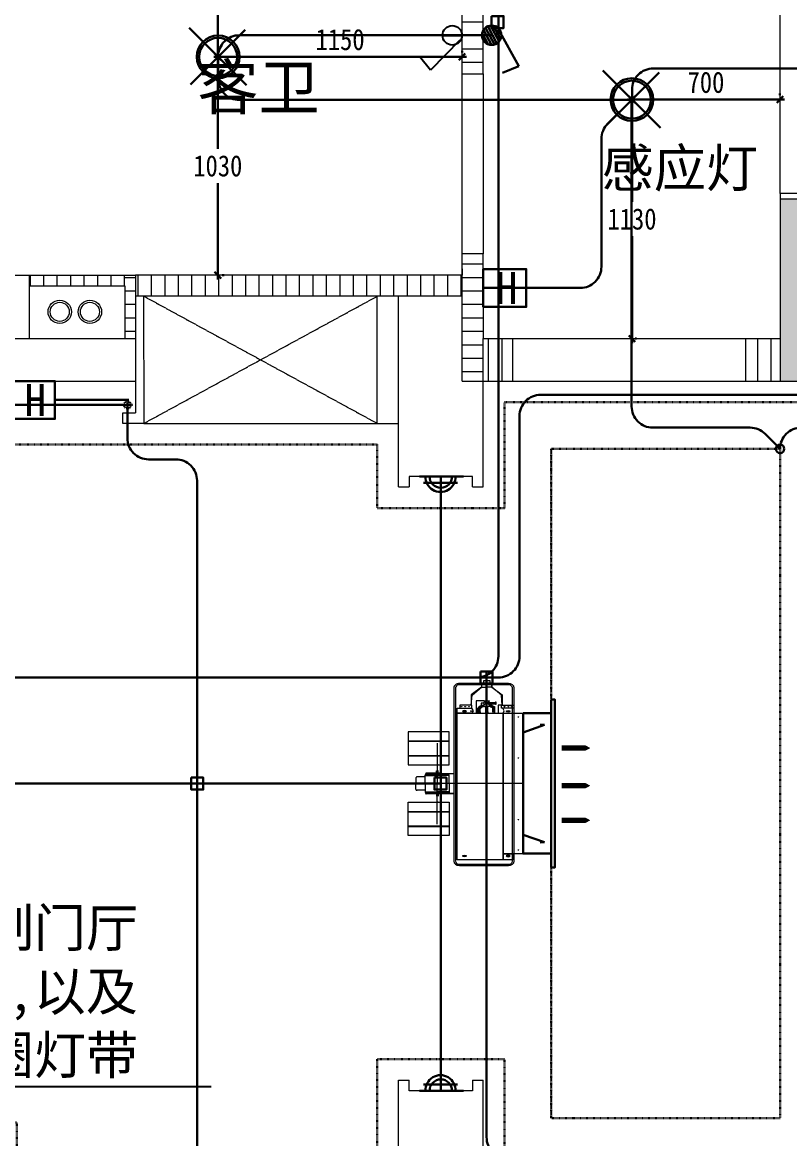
# Model space of a CAD drawing. Header units: millimetres. Extents: x -41640 to 3079702, y -5257903 to 68462.
# Drawn here: x 16109 to 19728, y 39794 to 45063 of the extents above; entities that cross this region are included whole.
import ezdxf

# ---------------------------------------------------------------- set-up
doc = ezdxf.new("R2010")
doc.units = ezdxf.units.MM
doc.header["$LTSCALE"] = 10
for name, pattern in [('ACAD_ISO03W100', [30, 12, -18]), ('ACAD_ISO04W100', [30.5, 24, -3, 0.5, -3]), ('CONTINOUS', [0]), ('DASH', [0.35, 0.25, -0.1])]:
    doc.linetypes.add(name, pattern=pattern)
doc.layers.get('0').update_dxf_attribs({"color": 255})
doc.layers.get('Defpoints').update_dxf_attribs({"color": 255})
for name, color, linetype, lineweight in [('1灯位开关布线图', 1, 'Continuous', 30), ('1灯位开关布置图', 5, 'Continuous', 30), ('1灯具', 2, 'Continuous', 30), ('1空调', 3, 'Continuous', 30), ('浅线', 251, 'CONTINOUS', 0), ('空调主机', 7, 'Continuous', 13)]:
    doc.layers.add(name, color=color, linetype=linetype, lineweight=lineweight)
for name, color, linetype in [('2323', 4, 'Continuous'), ('A轴线', 82, 'ACAD_ISO04W100'), ('辅助线', 8, 'Continuous')]:
    doc.layers.add(name, color=color, linetype=linetype)
doc.styles.add('(图框)宋体', font='', dxfattribs={"width": 0.8})
doc.styles.get("Standard").update_dxf_attribs({"font": ''})
doc.styles.add('夏建东', font='', dxfattribs={"width": 0.85})
doc.styles.add('宋体', font='', dxfattribs={"height": 2.5})
doc.styles.add('标注', font='', dxfattribs={"height": 60})
doc.styles.add('邓林', font='simhei.ttf')
doc.styles.get('(图框)宋体').set_extended_font_data('SimSun')
doc.styles.get('Standard').set_extended_font_data('SimSun')
doc.styles.get('夏建东').set_extended_font_data('SimSun')
doc.styles.get('宋体').set_extended_font_data('SimSun')
doc.styles.get('标注').set_extended_font_data('SimSun')
doc.dimstyles.new('g', dxfattribs={"dimtxt": 100, "dimasz": 31, "dimexe": 21, "dimexo": 30, "dimgap": 31, "dimtad": 1, "dimtih": 1, "dimtoh": 1, "dimdec": 0, "dimrnd": 10, "dimdsep": 46, "dimtxsty": '夏建东', "dimblk": 'OBLIQUE', "dimcen": 2.5, "dimdle": 21, "dimclrd": 5, "dimclre": 5, "dimclrt": 5, "dimadec": 0, "dimazin": 0, "dimtfac": 1, "dimtdec": 0, "dimtmove": 2, "dimatfit": 3, "dimldrblk": 'DOT', "dimfxl": 300, "dimlwd": -1, "dimlwe": -1, "dimarcsym": 1})
doc.dimstyles.get("Standard").update_dxf_attribs({"dimtxt": 0.18, "dimasz": 0.18, "dimexe": 0.18, "dimexo": 0.0625, "dimgap": 0.09, "dimtad": 0, "dimtih": 1, "dimtoh": 1, "dimdec": 4, "dimzin": 0, "dimdsep": 46, "dimtxsty": 'Standard', "dimcen": 0.09, "dimadec": 0, "dimazin": 0, "dimtfac": 1, "dimtdec": 4, "dimtofl": 0, "dimtmove": 0, "dimatfit": 3, "dimfxl": 1, "dimtolj": 1, "dimtzin": 0, "dimarcsym": 0})
pattern_1 = [(90, (-3246102.35, 3453682.334), (-63.5, 1e-14), [])]
pattern_2 = [(180, (-3246102.35, 3453682.334), (-1e-14, -63.5), [])]

# ---------------------------------------------------------------- blocks, each defined once
blk = doc.blocks.new('_Oblique')
at = {"color": 0, "linetype": 'ByBlock', "lineweight": -2}
blk.add_line((-0.5, -0.5), (0.5, 0.5), dxfattribs=at)
blk = doc.blocks.new('*D369')
at = {"layer": '1灯位开关布置图', "color": 5}
for p, q in [((17011.3, 44900.4), (18203.6, 44900.4)), ((17032.3, 44928.3), (17032.3, 44921.4)), ((18182.6, 44928.3), (18182.6, 44921.4))]:
    blk.add_line(p, q, dxfattribs=at)
at = {"layer": 'Defpoints', "color": 0, "lineweight": 30}
for p in [(17032.3, 44898.3), (18182.6, 44900.4), (18182.6, 44898.3)]:
    blk.add_point(p, dxfattribs=at)
at = {"layer": '1灯位开关布置图', "color": 5, "xscale": 31, "yscale": 31, "zscale": 31, "rotation": 180}
blk.add_blockref('_Oblique', (17032.3, 44900.4), dxfattribs=at)
at = {"layer": '1灯位开关布置图', "color": 5, "xscale": 31, "yscale": 31, "zscale": 31}
blk.add_blockref('_Oblique', (18182.6, 44900.4), dxfattribs=at)
at = {"layer": '1灯位开关布置图', "color": 5, "insert": (17607.4, 44981.4), "char_height": 100, "attachment_point": 5, "style": '夏建东'}
blk.add_mtext('1150', dxfattribs=at)
blk = doc.blocks.new('_Dot')
at = {"color": 0, "linetype": 'ByBlock', "lineweight": -2}
blk.add_line((-0.5, 0), (-1, 0), dxfattribs=at)
at = {"color": 0, "linetype": 'ByBlock', "const_width": 0.5}
blk.add_lwpolyline([(-0.25, 0, 1), (0.25, 0, 1)], format="xyb", close=True, dxfattribs=at)
blk = doc.blocks.new('*D370')
at = {"layer": '1灯位开关布置图', "color": 5}
for p, q in [((17030.7, 44921.2), (17030.7, 44466.3)), ((17060.6, 44900.2), (17051.7, 44900.2)), ((17030.7, 43849.4), (17030.7, 44304.3)), ((17060.6, 43870.4), (17051.7, 43870.4))]:
    blk.add_line(p, q, dxfattribs=at)
at = {"layer": 'Defpoints', "color": 0, "lineweight": 30}
for p in [(17030.6, 44900.2), (17030.6, 43870.4), (17030.7, 43870.4)]:
    blk.add_point(p, dxfattribs=at)
at = {"layer": '1灯位开关布置图', "color": 5, "xscale": 31, "yscale": 31, "zscale": 31}
for p, rotation in [((17030.7, 44900.2), 90), ((17030.7, 43870.4), 270)]:
    blk.add_blockref('_Oblique', p, dxfattribs=dict(at, rotation=rotation))
at = {"layer": '1灯位开关布置图', "color": 5, "insert": (17030.7, 44385.3), "char_height": 100, "attachment_point": 5, "style": '夏建东'}
blk.add_mtext('1030', dxfattribs=at)
blk = doc.blocks.new('r32ter')
at = {"color": 3}
for p, q in [((1119447.3, -954014.5), (1119446.3, -954035.1)), ((1119482.5, -954116.3), (1119447.3, -954014.5)), ((1119965.9, -954116.3), (1120001.1, -954014.5)), ((1120001.1, -954014.5), (1120002.1, -954035.1))]:
    blk.add_line(p, q, dxfattribs=at)
for points in [[(1119556.4, -953798.8, 0, 63, 0), (1119556.4, -953857.2, 25.2, 25.2, 0), (1119556.4, -953934.4, 25.2, 25.2, 0)], [(1119734.1, -953798.8, 0, 63, 0), (1119734.1, -953857.2, 25.2, 25.2, 0), (1119734.1, -953934.4, 25.2, 25.2, 0)], [(1119897.5, -953798.8, 0, 63, 0), (1119897.5, -953857.2, 25.2, 25.2, 0), (1119897.5, -953934.4, 25.2, 25.2, 0)]]:
    blk.add_lwpolyline(points, format="xyseb", dxfattribs=at)
at = {"color": 3, "lineweight": -2}
blk.add_lwpolyline([(1119327.6, -953984.2), (1120119.6, -953984.2), (1120119.6, -953966.2), (1119327.6, -953966.2)], close=True, dxfattribs=at)
at = {"color": 3}
blk.add_lwpolyline([(1119392.4, -954116.3), (1119392.4, -953984.2), (1120054.7, -953984.2), (1120054.7, -954116.3)], close=True, dxfattribs=at)
at = {"layer": '空调主机', "color": 3, "lineweight": 9}
for p, q in [((1119392.4, -954210), (1119392.4, -954116.3)), ((1119392.4, -954116.3), (1120056, -954116.3)), ((1120056, -954116.3), (1120056, -954210)), ((1119354.6, -954217.2), (1119354.6, -954160.3)), ((1119354.6, -954160.3), (1119368.8, -954160.3)), ((1119368.8, -954160.3), (1119368.8, -954217.2)), ((1120056, -954166.1), (1119368.8, -954166.1)), ((1119368.8, -954166.1), (1119368.8, -954211.9)), ((1119382.7, -954186.9), (1119380.5, -954186.9)), ((1119382.7, -954186.9), (1119382.7, -954183.8)), ((1119382.7, -954186.9), (1119384.9, -954186.9)), ((1119382.7, -954186.9), (1119382.7, -954190)), ((1120056, -954210), (1120056, -954166.1)), ((1120056, -954166.1), (1120084.4, -954166.1)), ((1120065.7, -954186.9), (1120063.5, -954186.9)), ((1120065.7, -954186.9), (1120065.7, -954183.8)), ((1120065.7, -954186.9), (1120065.7, -954190)), ((1120065.7, -954186.9), (1120067.9, -954186.9)), ((1120084.4, -954166.1), (1120084.4, -954210)), ((1119268.6, -954263), (1119305.5, -954214.3)), ((1119307.6, -954218.2), (1119268.6, -954263)), ((1119305.5, -954214.3), (1119354.6, -954214.3)), ((1119354.6, -954214.3), (1119307.6, -954218.2)), ((1119349.5, -954243.3), (1119340, -954243.3)), ((1119341.2, -954274.9), (1119341.2, -954247.4)), ((1119344.7, -954274.9), (1119344.7, -954249.4)), ((1119348.3, -954274.9), (1119348.3, -954247.4)), ((1119368.8, -954217.2), (1119354.6, -954217.2)), ((1119354.6, -954217.2), (1119354.6, -954234)), ((1119354.6, -954234), (1119392.4, -954234)), ((1119385.5, -954248.7), (1119365.4, -954248.7)), ((1119385.5, -954253.9), (1119367.5, -954253.9)), ((1119380.6, -954204.8), (1119368.8, -954211.9)), ((1119392.4, -954210), (1119380.6, -954204.8)), ((1119392.4, -954248.7), (1119385.5, -954248.7)), ((1119385.5, -954248.7), (1119385.5, -954259.1)), ((1119392.4, -954427.2), (1119392.4, -954210)), ((1119392.4, -954210), (1120084.4, -954210)), ((1120056, -954210), (1119392.4, -954210)), ((1119392.4, -954259.1), (1119392.4, -954248.7)), ((1120084.4, -954210), (1120056, -954210)), ((1120084.4, -954210), (1120084.4, -954427.2)), ((1119314.2, -954287.5), (1119220.4, -954287.5)), ((1119237.3, -954300.7), (1119237.3, -954272.6)), ((1119237.3, -954272.6), (1119237.3, -954272.6)), ((1119237.3, -954272.6), (1119251.7, -954272.6)), ((1119251.7, -954300.7), (1119237.3, -954300.7)), ((1119237.3, -954300.7), (1119237.3, -954300.7)), ((1119251.7, -954272.6), (1119251.7, -954272.6)), ((1119251.7, -954272.6), (1119251.7, -954300.7)), ((1119251.7, -954300.7), (1119251.7, -954300.7)), ((1119257.7, -954263), (1119268.6, -954263)), ((1119268.6, -954264), (1119257.7, -954264)), ((1119268.6, -954263), (1119268.6, -954287.5)), ((1119268.6, -954312), (1119268.6, -954287.5)), ((1119362.7, -954287.5), (1119314.2, -954287.5)), ((1119332.2, -954277.2), (1119333.4, -954276)), ((1119332.2, -954277.2), (1119333.4, -954278.4)), ((1119332.2, -954277.2), (1119335.9, -954277.2)), ((1119332.9, -954300.1), (1119332.9, -954282)), ((1119332.9, -954282), (1119334.5, -954282)), ((1119334.5, -954300.1), (1119332.9, -954300.1)), ((1119333.7, -954282), (1119333.7, -954277.2)), ((1119333.7, -954300.1), (1119333.7, -954302.5)), ((1119333.7, -954303.5), (1119333.7, -954337.8)), ((1119334.5, -954282), (1119334.5, -954300.1)), ((1119335.9, -954277.2), (1119334.7, -954276)), ((1119335.9, -954277.2), (1119334.7, -954278.4)), ((1119350.7, -954274.9), (1119338.8, -954274.9)), ((1119350.7, -954300.1), (1119338.8, -954300.1)), ((1119344.7, -954300.1), (1119344.7, -954313.2)), ((1119353.3, -954269.8), (1119362.5, -954282)), ((1119353.3, -954305.2), (1119362.9, -954292.5)), ((1119362.9, -954292.5), (1119362.5, -954282)), ((1119385.5, -954282), (1119362.5, -954282)), ((1119392.4, -954287.5), (1119362.7, -954287.5)), ((1119385.5, -954292.5), (1119362.9, -954292.5)), ((1119385.5, -954259.1), (1119368.4, -954259.1)), ((1119385.5, -954259.1), (1119392.4, -954259.1)), ((1119385.5, -954292.5), (1119385.5, -954282)), ((1119385.5, -954282), (1119392.4, -954282)), ((1119392.4, -954292.5), (1119385.5, -954292.5)), ((1119392.4, -954282), (1119392.4, -954292.5)), ((1119268.6, -954311), (1119257.7, -954311)), ((1119257.7, -954312), (1119268.6, -954312)), ((1119307.6, -954356.8), (1119268.6, -954312)), ((1119268.6, -954312), (1119305.5, -954360.7)), ((1119305.5, -954360.7), (1119354.6, -954360.7)), ((1119354.6, -954360.7), (1119307.6, -954356.8)), ((1119333.7, -954337.8), (1119392.4, -954337.8)), ((1119344.7, -954313.2), (1119356.3, -954313.2)), ((1119368.8, -954357.9), (1119354.6, -954357.9)), ((1119354.6, -954357.9), (1119354.6, -954414.7)), ((1119385.5, -954329.3), (1119368.7, -954329.3)), ((1119380.6, -954350.7), (1119368.8, -954357.9)), ((1119368.8, -954414.7), (1119368.8, -954357.9)), ((1119368.8, -954427.2), (1119368.8, -954357.9)), ((1119385.5, -954324.1), (1119370, -954324.1)), ((1119385.5, -954318.9), (1119371.1, -954318.9)), ((1119392.4, -954355.9), (1119380.6, -954350.7)), ((1119385.5, -954329.3), (1119385.5, -954318.9)), ((1119385.5, -954318.9), (1119392.4, -954318.9)), ((1119392.4, -954329.3), (1119385.5, -954329.3)), ((1119392.4, -954318.9), (1119392.4, -954329.3)), ((1119392.4, -954355.9), (1119392.4, -954427.2)), ((1119354.6, -954414.7), (1119368.8, -954414.7)), ((1119382.7, -954393), (1119380.5, -954393)), ((1119382.7, -954393), (1119382.7, -954389.9)), ((1119382.7, -954393), (1119382.7, -954396.1)), ((1119382.7, -954393), (1119384.9, -954393)), ((1120065.7, -954393), (1120063.5, -954393)), ((1120065.7, -954393), (1120065.7, -954389.9)), ((1120065.7, -954393), (1120067.9, -954393)), ((1120065.7, -954393), (1120065.7, -954396.1)), ((1119392.4, -954427.2), (1119368.8, -954427.2)), ((1120084.4, -954427.2), (1119392.4, -954427.2)), ((1119635.8, -954464.4), (1119479.5, -954464.4)), ((1119479.5, -954464.4), (1119479.5, -954658.9)), ((1119522.2, -954658.9), (1119522.2, -954464.4)), ((1119524.4, -954658.9), (1119524.4, -954464.4)), ((1119591, -954658.9), (1119591, -954464.4)), ((1119593.2, -954658.9), (1119593.2, -954464.4)), ((1119635.8, -954658.9), (1119635.8, -954464.4)), ((1119676.7, -954520.9), (1119676.7, -954443.1)), ((1119676.7, -954443.1), (1119676.7, -954443.1)), ((1119676.7, -954443.1), (1119677.8, -954443.1)), ((1119677.8, -954443.1), (1119677.8, -954443.1)), ((1119677.8, -954443.1), (1119677.8, -954520.9)), ((1119685.5, -954464.4), (1119682.2, -954464.4)), ((1119685.5, -954464.4), (1119685.5, -954520.9)), ((1119724.2, -954464.4), (1119685.5, -954464.4)), ((1119724.2, -954464.4), (1119762.9, -954464.4)), ((1119762.9, -954464.4), (1119762.9, -954520.9)), ((1119762.9, -954464.4), (1119766.2, -954464.4)), ((1119771.7, -954443.1), (1119770.6, -954443.1)), ((1119770.6, -954443.1), (1119770.6, -954443.1)), ((1119770.6, -954443.1), (1119770.6, -954520.9)), ((1119771.7, -954520.9), (1119771.7, -954443.1)), ((1119771.7, -954443.1), (1119771.7, -954443.1)), ((1119812.6, -954464.4), (1119968.9, -954464.4)), ((1119812.6, -954658.9), (1119812.6, -954464.4)), ((1119855.2, -954658.9), (1119855.2, -954464.4)), ((1119857.4, -954658.9), (1119857.4, -954464.4)), ((1119924, -954658.9), (1119924, -954464.4)), ((1119926.3, -954658.9), (1119926.3, -954464.4)), ((1119968.9, -954464.4), (1119968.9, -954658.9)), ((1119635.8, -954517.4), (1119635.8, -954520.9)), ((1119675.5, -954517.4), (1119664.6, -954517.4)), ((1119664.6, -954517.4), (1119664.6, -954520.9)), ((1119675.5, -954501.6), (1119675.5, -954573.2)), ((1119677.8, -954499.1), (1119677.5, -954499.1)), ((1119679.8, -954573.2), (1119679.8, -954501.6)), ((1119682.2, -954474.5), (1119682.2, -954520.9)), ((1119766.2, -954474.5), (1119766.2, -954520.9)), ((1119768.6, -954573.2), (1119768.6, -954501.6)), ((1119770.6, -954499.1), (1119770.9, -954499.1)), ((1119772.9, -954501.6), (1119772.9, -954573.2)), ((1119772.9, -954517.4), (1119783.8, -954517.4)), ((1119812.6, -954517.4), (1119812.6, -954520.9)), ((1119532.7, -954520.9), (1119724.2, -954520.9)), ((1119635.8, -954524.3), (1119635.8, -954520.9)), ((1119664.6, -954524.3), (1119664.6, -954520.9)), ((1119675.5, -954524.3), (1119664.6, -954524.3)), ((1119677.8, -954520.9), (1119676.7, -954520.9)), ((1119676.7, -954520.9), (1119676.7, -954520.9)), ((1119677.8, -954520.9), (1119677.8, -954520.9)), ((1119682.2, -954567.2), (1119682.2, -954520.9)), ((1119685.5, -954577.4), (1119685.5, -954520.9)), ((1119915.7, -954520.9), (1119724.2, -954520.9)), ((1119762.9, -954577.4), (1119762.9, -954520.9)), ((1119766.2, -954567.2), (1119766.2, -954520.9)), ((1119770.6, -954520.9), (1119770.6, -954520.9)), ((1119770.6, -954520.9), (1119771.7, -954520.9)), ((1119771.7, -954520.9), (1119771.7, -954520.9)), ((1119772.9, -954524.3), (1119783.8, -954524.3)), ((1119812.6, -954524.3), (1119812.6, -954520.9)), ((1119677.5, -954575.8), (1119677.8, -954575.8)), ((1119685.5, -954577.4), (1119682.2, -954577.4)), ((1119724.2, -954577.4), (1119685.5, -954577.4)), ((1119692.5, -954577.4), (1119692.5, -954615.3)), ((1119697.4, -954621.8), (1119724.2, -954621.8)), ((1119724.2, -954577.4), (1119762.9, -954577.4)), ((1119751, -954621.8), (1119724.2, -954621.8)), ((1119755.9, -954577.4), (1119755.9, -954615.3)), ((1119762.9, -954577.4), (1119766.2, -954577.4)), ((1119770.9, -954575.8), (1119770.6, -954575.8)), ((1119479.5, -954658.9), (1119635.8, -954658.9)), ((1119968.9, -954658.9), (1119812.6, -954658.9))]:
    blk.add_line(p, q, dxfattribs=at)
at = {"layer": '空调主机', "color": 3, "lineweight": 5}
for p, q in [((1119251.7, -954185.3), (1119251.7, -954416.1)), ((1120090.1, -954158.3), (1119272.6, -954158.3)), ((1120111, -954416.1), (1120111, -954185.3)), ((1119272.6, -954443.1), (1120090.1, -954443.1))]:
    blk.add_line(p, q, dxfattribs=at)
at = {"layer": '空调主机', "color": 3}
for p, q in [((1119257.7, -954185.3), (1119257.7, -954416.1)), ((1120090.1, -954166.1), (1119272.6, -954166.1)), ((1120105, -954416.1), (1120105, -954185.3)), ((1119272.6, -954435.4), (1120090.1, -954435.4))]:
    blk.add_line(p, q, dxfattribs=at)
at = {"layer": '空调主机', "color": 3, "lineweight": 9}
for centre, major_axis, ratio, start_param, end_param in [((1119410.5, -954138.1), (0, 1.21), 0.77429, 1.570796326702902, 7.853981633882487), ((1119603.8, -954138.1), (0, 1.21), 0.77429, 1.570796326754998, 7.853981633934584), ((1119894.3, -954138.1), (0, 1.21), 0.77429, 1.570796327146124, 7.85398163432571), ((1120037.9, -954138.1), (0, 1.21), 0.77429, 1.570796327146124, 7.85398163432571), ((1119361.7, -954169.2), (0, 1.21), 0.77429, 1.570796326702902, 7.853981633882487), ((1119361.7, -954185.6), (0, 1.21), 0.77429, 1.570796326680094, 7.85398163385968), ((1119361.7, -954203.8), (0, 1.21), 0.77429, 1.570796326680094, 7.85398163385968), ((1119382.7, -954186.9), (0, 9.19), 0.407862, 3.141593, 9.424778), ((1119344.7, -954243.3), (0, 6.13), 0.77429, 1.570796, 4.712389), ((1119389, -954287.5), (0, 49.4), 0.77429, 0.664485, 1.204171), ((1119389.4, -954287.8), (0, 44.1), 0.77429, 0.694736, 1.26495), ((1119281.8, -954286.6), (0, 41.3), 0.77429, 1.223528, 1.918065), ((1119333.7, -954303.1), (-0.724, 0), 0.807711, 3.342482, 6.082296), ((1119344.7, -954274.9), (0, 7.66), 0.77429, 1.570796, 4.712389), ((1119344.7, -954300.1), (0, 7.66), 0.77429, 4.712389, 7.853982), ((1119344.5, -954287.5), (0, 4.96), 0.77429, 1.570796326732925, 7.853981633912512), ((1119389, -954287.5), (0, 49.4), 0.77429, 1.937421, 2.581114), ((1119389.4, -954287.8), (0, 44.1), 0.77429, 1.866849, 2.536978), ((1119389, -954287.5), (0, 38.9), 0.77429, 0.752317, 1.332497), ((1119389, -954287.5), (0, 38.9), 0.77429, 1.809095, 2.508026), ((1119382.7, -954361.6), (0, 2.29), 0.77429, 1.570796326744335, 7.853981633923921), ((1119361.7, -954371.3), (0, 1.21), 0.77429, 1.570796326702902, 7.853981633882487), ((1119361.7, -954389.4), (0, 1.21), 0.77429, 1.570796327146124, 7.85398163432571), ((1119361.7, -954405.8), (0, 1.21), 0.77429, 1.570796326680094, 7.85398163385968), ((1119677.3, -954469.4), (0, 8.05), 0.77429, 4.03203, 5.395782), ((1119771.1, -954469.4), (0, 8.05), 0.77429, 0.887403, 2.251155), ((1119677.5, -954501.6), (0, 2.57), 0.77429, 0, 1.570796), ((1119677.8, -954501.6), (0, 2.57), 0.77429, 4.712389, 6.283185), ((1119770.6, -954501.6), (0, 2.57), 0.77429, 0, 1.570796), ((1119770.9, -954501.6), (0, 2.57), 0.77429, 4.712389, 6.283185), ((1119677.8, -954573.2), (0, 1.21), 0.77429, 1.57079632702526, 7.853981634204846), ((1119677.3, -954572.3), (0, 8.05), 0.77429, 4.028996, 5.392748), ((1119771.1, -954572.3), (0, 8.05), 0.77429, 0.890438, 2.25419), ((1119770.6, -954573.2), (0, 1.21), 0.77429, 1.570796326754998, 7.853981633934584), ((1119677.5, -954573.2), (0, 2.57), 0.77429, 1.570796, 3.141593), ((1119677.8, -954573.2), (0, 2.57), 0.77429, 3.141593, 4.712389), ((1119697.4, -954615.3), (0, 6.42), 0.77429, 1.570796, 3.141593), ((1119751, -954615.3), (0, 6.42), 0.77429, 3.141593, 4.712389), ((1119770.6, -954573.2), (0, 2.57), 0.77429, 1.570796, 3.141593), ((1119770.9, -954573.2), (0, 2.57), 0.77429, 3.141593, 4.712389)]:
    blk.add_ellipse(centre, major_axis=major_axis, ratio=ratio, start_param=start_param, end_param=end_param, dxfattribs=at)
at = {"layer": '空调主机', "color": 3, "lineweight": 5}
for centre, start_param, end_param in [((1119272.6, -954185.3), 0, 1.570796), ((1120090.1, -954185.3), -1.570796, 0), ((1119272.6, -954416.1), 1.570796, 3.141593), ((1120090.1, -954416.1), 3.141593, 4.712389)]:
    blk.add_ellipse(centre, major_axis=(0, 27), ratio=0.77429, start_param=start_param, end_param=end_param, dxfattribs=at)
at = {"layer": '空调主机', "color": 3}
for centre, start_param, end_param in [((1119272.6, -954185.3), 0, 1.570796), ((1120090.1, -954185.3), 4.712389, 6.283185), ((1119272.6, -954416.1), 1.570796, 3.141593), ((1120090.1, -954416.1), 3.141593, 4.712389)]:
    blk.add_ellipse(centre, major_axis=(0, 19.3), ratio=0.77429, start_param=start_param, end_param=end_param, dxfattribs=at)
at = {"layer": '空调主机', "color": 3, "lineweight": 9, "extrusion": (0, 0, -1)}
for centre, major_axis, ratio, start_param, end_param in [((1120065.7, -954186.9), (0, 9.19), 0.407862, 3.141593, 9.424778), ((1119333.7, -954302.9), (0.724, 0), 0.807711, 0.20089, 2.940703)]:
    blk.add_ellipse(centre, major_axis=major_axis, ratio=ratio, start_param=start_param, end_param=end_param, dxfattribs=at)
blk.add_ellipse((1119382.7, -954393), major_axis=(0, 9.19), ratio=0.407862, dxfattribs=at)
at = {"layer": '空调主机', "color": 3, "lineweight": 9}
blk.add_ellipse((1120065.7, -954393), major_axis=(0, 9.19), ratio=0.407862, dxfattribs=at)
at = {"layer": '辅助线', "color": 3, "lineweight": 9}
blk.add_line((1119724.2, -954116.3), (1119724.2, -954647.3), dxfattribs=at)
blk = doc.blocks.new('*D401')
at = {"layer": '1灯位开关布置图', "color": 5}
for p, q in [((18963.4, 44698.6), (19703.3, 44698.6)), ((18984.4, 44728.6), (18984.4, 44719.6)), ((19682.3, 44726.9), (19682.3, 44719.6))]:
    blk.add_line(p, q, dxfattribs=at)
at = {"layer": 'Defpoints', "color": 0, "lineweight": 30}
for p in [(18984.4, 44698.6), (19682.3, 44698.6), (19682.3, 44696.9)]:
    blk.add_point(p, dxfattribs=at)
at = {"layer": '1灯位开关布置图', "color": 5, "xscale": 31, "yscale": 31, "zscale": 31, "rotation": 180}
blk.add_blockref('_Oblique', (18984.4, 44698.6), dxfattribs=at)
at = {"layer": '1灯位开关布置图', "color": 5, "xscale": 31, "yscale": 31, "zscale": 31}
blk.add_blockref('_Oblique', (19682.3, 44698.6), dxfattribs=at)
at = {"layer": '1灯位开关布置图', "color": 5, "insert": (19333.3, 44779.6), "char_height": 100, "attachment_point": 5, "style": '夏建东'}
blk.add_mtext('700', dxfattribs=at)
blk = doc.blocks.new('*D402')
at = {"layer": '1灯位开关布置图', "color": 5}
for p, q in [((18984.4, 44719.6), (18984.4, 44215.5)), ((19014.4, 44698.6), (19005.4, 44698.6)), ((18984.4, 43549.4), (18984.4, 44053.5)), ((19000.1, 43570.4), (19005.4, 43570.4))]:
    blk.add_line(p, q, dxfattribs=at)
at = {"layer": 'Defpoints', "color": 0, "lineweight": 30}
for p in [(18984.4, 44698.6), (18970.1, 43570.4), (18984.4, 43570.4)]:
    blk.add_point(p, dxfattribs=at)
at = {"layer": '1灯位开关布置图', "color": 5, "xscale": 31, "yscale": 31, "zscale": 31}
for p, rotation in [((18984.4, 44698.6), 90), ((18984.4, 43570.4), 270)]:
    blk.add_blockref('_Oblique', p, dxfattribs=dict(at, rotation=rotation))
at = {"layer": '1灯位开关布置图', "color": 5, "insert": (18984.4, 44134.5), "char_height": 100, "attachment_point": 5, "style": '夏建东'}
blk.add_mtext('1130', dxfattribs=at)
blk = doc.blocks.new('DOT')
at = {"color": 0, "linetype": 'ByBlock'}
blk.add_line((-0.35, 0), (-1, 0), dxfattribs=at)
at = {"color": 0, "linetype": 'ByBlock', "const_width": 0.35}
blk.add_lwpolyline([(-0.175, 0, 1), (0.175, 0, 1)], format="xyb", close=True, dxfattribs=at)
blk = doc.blocks.new('单联开关')
at = {"layer": '1灯位开关布线图', "ltscale": 20}
h = blk.add_hatch(dxfattribs=at)
h.set_pattern_fill('ANSI31', scale=74.1312, style=0)
h.set_pattern_definition([(45, (21613.222, 82357.129), (-6.5523343, 6.5523343), [])])
h.paths.add_polyline_path([(88461.9, 78148.4, 1), (88395.2, 78148.4, 1)])
at = {"layer": '1灯位开关布线图', "color": 7}
for p, q in [((88402.4, 78164.9), (88502.9, 78268.3)), ((88502.9, 78268.3), (88541.3, 78221))]:
    blk.add_line(p, q, dxfattribs=at)
blk.add_circle((88428.5, 78148.4), 33.4, dxfattribs=at)
blk = doc.blocks.new('单联防水')
at = {"layer": '2323', "color": 0}
for p, q in [((88188.8, 78164.9), (88289.4, 78268.3)), ((88289.4, 78268.3), (88327.8, 78221))]:
    blk.add_line(p, q, dxfattribs=at)
blk.add_circle((88215, 78148.4), 33.4, dxfattribs=at)
at = {"layer": 'A轴线', "color": 0, "linetype": 'ByBlock'}
for p, q in [((88248.4, 78148.4), (88181.6, 78148.4)), ((88215, 78148.4), (88248.4, 78148.4))]:
    blk.add_line(p, q, dxfattribs=at)

msp = doc.modelspace()

# ---------------------------------------------------------------- hatches: boundary and pattern name
at = {"layer": '浅线'}
h = msp.add_hatch(dxfattribs=at)
h.set_pattern_fill('ANSI31', color=256, scale=20, angle=135, style=0)
h.set_pattern_definition(pattern_2)
h.paths.add_polyline_path([(18282.6, 45620.4), (18282.6, 45930.4), (18182.6, 45930.4), (18182.6, 44820.4), (18282.6, 44820.4)])
h.paths.add_polyline_path([(18282.6, 43870.4), (18282.6, 43970.4), (18182.6, 43970.4), (18182.6, 43870.4), (18182.6, 43370.4), (18282.6, 43370.4)])
msp.add_hatch(color=256, dxfattribs=at).paths.add_polyline_path([(24232.6, 43370.4), (24232.6, 42770.4), (24472.6, 42770.4), (24472.6, 44070.4), (24232.6, 44070.4), (24232.6, 43570.4), (19882.6, 43570.4), (19882.6, 44230.4), (19682.6, 44230.4), (19682.6, 43370.4)])
h = msp.add_hatch(dxfattribs=at)
h.set_pattern_fill('ANSI31', color=256, scale=20, angle=45, style=0)
h.set_pattern_definition(pattern_1)
h.paths.add_polyline_path([(16592.3, 43870.4), (16142.3, 43870.4), (16142.3, 43820.4), (16592.3, 43820.4)])
h = msp.add_hatch(dxfattribs=at)
h.set_pattern_fill('ANSI31', color=256, scale=20, angle=135, style=0)
h.set_pattern_definition(pattern_2)
h.paths.add_polyline_path([(16642.3, 43870.4), (16592.3, 43870.4), (16592.3, 43570.4), (16642.3, 43570.4)])
h = msp.add_hatch(dxfattribs=at)
h.set_pattern_fill('ANSI31', color=256, scale=20, angle=45, style=0)
h.set_pattern_definition(pattern_1)
h.paths.add_polyline_path([(18182.6, 43870.4), (16642.3, 43870.4), (16642.3, 43770.4), (18182.6, 43770.4)])
h = msp.add_hatch(dxfattribs=at)
h.set_pattern_fill('ANSI31', color=256, scale=20, angle=45, style=0)
h.set_pattern_definition([(90, (-3246100.35, 3453682.334), (-63.5, 1e-14), [])])
h.paths.add_polyline_path([(18422.1, 43570.4), (18284.6, 43570.4), (18284.6, 43370.4), (18422.1, 43370.4)])
h.paths.add_polyline_path([(19684.6, 43570.4), (19522.1, 43570.4), (19522.1, 43370.4), (19684.6, 43370.4)])

# ---------------------------------------------------------------- linework, layer by layer
at = {"layer": '1灯位开关布线图', "linetype": 'Continuous', "lineweight": 30}
for points in [[(17030.7, 44898.7), (17030.7, 45685, -0.414214), (17130.7, 45785), (17717.3, 45785)], [(17032.4, 44900.4), (17032.4, 44902.4, -0.414214), (17132.4, 45002.4), (18322.2, 45002.4)], [(18282.6, 43809.5), (18740.1, 43809.5, 0.414214), (18840.1, 43909.5), (18840.1, 44512.9, -0.198912), (18869.4, 44583.6), (18984.4, 44698.6)], [(19682.8, 43050.4), (19682.8, 43050.4, -0.414214), (19782.8, 43150.4), (22382.3, 43150.4, -0.414214), (22482.3, 43050.4), (22482.3, 43050.4)]]:
    msp.add_lwpolyline(points, format="xyb", dxfattribs=at)
at = {"layer": '1灯位开关布线图', "color": 6, "linetype": 'Continuous', "lineweight": 30}
for points in [[(18982.6, 44696.8), (17132.4, 44696.8, -0.414214), (17032.4, 44796.8), (17032.4, 44902.4)], [(20582.6, 44845.4), (19084.4, 44845.4, 0.414214), (18984.4, 44745.4), (18984.4, 44698.6)], [(19682.8, 43050.4), (19612.1, 43121.1, 0.198912), (19541.4, 43150.4), (19082.6, 43150.4, -0.414214), (18982.6, 43250.4), (18982.6, 44700.4)], [(16932.6, 39255.4), (16932.6, 42900.7, 0.414214), (16832.6, 43000.7), (16704, 43000.7, -0.414214), (16604, 43100.7), (16604, 43258.2)]]:
    msp.add_lwpolyline(points, format="xyb", dxfattribs=at)
at = {"layer": '1灯位开关布线图', "lineweight": 30}
for points in [[(18282.6, 43898.9), (18485.3, 43898.9), (18485.3, 43720), (18282.6, 43720), (18282.6, 43898.9)], [(16059.5, 43370.4), (16262.2, 43370.4), (16262.2, 43191.5), (16059.5, 43191.5), (16059.5, 43370.4)]]:
    msp.add_lwpolyline(points, dxfattribs=at)
at = {"layer": '1灯位开关布线图', "linetype": 'Continuous', "lineweight": 30, "elevation": 0}
for points in [[(14254.2, 43258.2), (16604.3, 43258.2)], [(18082.6, 41470.4), (12782.6, 41470.4)]]:
    msp.add_lwpolyline(points, dxfattribs=at)
at = {"layer": '1灯位开关布线图', "linetype": 'Continuous', "lineweight": 30}
for points in [[(16262.2, 43281), (16610.2, 43281)], [(18082.6, 42920.4), (18082.6, 40020.4)]]:
    msp.add_lwpolyline(points, dxfattribs=at)
for points in [[(16905.5, 41498.4), (16962.1, 41498.4), (16962.1, 41441.8), (16905.5, 41441.8)], [(18052.3, 41498.4), (18108.9, 41498.4), (18108.9, 41441.8), (18052.3, 41441.8)]]:
    msp.add_lwpolyline(points, close=True, dxfattribs=at)
msp.add_circle((19682.8, 43050.4), 20, dxfattribs=at)
at = {"layer": '1灯具', "linetype": 'ByBlock'}
for p, q in [((16895, 45037.5), (17166.2, 44767)), ((17160, 45027.9), (16901.4, 44769.5)), ((18846.9, 44835.7), (19118.2, 44565.2)), ((19111.9, 44826.1), (18853.3, 44567.7))]:
    msp.add_line(p, q, dxfattribs=at)
at = {"layer": '1灯具', "linetype": 'ACAD_ISO03W100', "ltscale": 0.015}
msp.add_line((19682.8, 43050.4), (19682.8, 39890.4), dxfattribs=at)
at = {"layer": '1灯具'}
for p, q in [((17982.2, 42920.4), (18188.9, 42920.4)), ((18001.3, 42890.2, 2721.9), (18160.5, 42890.2, 2721.9)), ((18082.6, 42920.4), (18082.6, 42793.2)), ((18082.6, 40020.4), (18082.6, 40147.6)), ((18001.3, 40050.6, 2721.9), (18160.5, 40050.6, 2721.9)), ((17982.2, 40020.4), (18188.9, 40020.4))]:
    msp.add_line(p, q, dxfattribs=at)
at = {"layer": '1灯具', "linetype": 'ACAD_ISO03W100', "ltscale": 0.015}
for points in [[(3182.3, 44270.4), (12482.6, 44270.4), (12482.6, 42770.4), (13082.6, 42770.4), (13082.6, 43070.4), (17782.6, 43070.4), (17782.6, 42770.4), (18382.6, 42770.4), (18382.6, 43270.4), (24032.6, 43270.4), (24032.6, 37240.4), (20572.6, 37240.4), (20572.6, 39670.4), (18382.6, 39670.4), (18382.6, 40170.4), (17782.6, 40170.4), (17782.6, 38540.4), (16082.6, 38540.4), (16082.6, 39870.4), (13082.6, 39870.4), (13082.6, 40170.4), (12482.6, 40170.4), (12482.6, 38670.4), (3182.3, 38670.4)], [(18602.6, 43050.4), (19682.8, 43050.4), (19682.8, 39890.4), (18602.6, 39890.4)]]:
    msp.add_lwpolyline(points, close=True, dxfattribs=at)
at = {"layer": '1灯具', "linetype": 'ACAD_ISO03W100', "ltscale": 0.015, "elevation": 0}
for points in [[(16578.7, 43258.2), (16631, 43258.2)], [(16604, 43283.1), (16604, 43232.6)]]:
    msp.add_lwpolyline(points, dxfattribs=at)
at = {"layer": '1灯具', "linetype": 'ByBlock'}
for centre, radius in [((17032.3, 44900.3), 100.8), ((17032.3, 44900.3), 89.6), ((18984.2, 44698.5), 100.8), ((18984.2, 44698.5), 89.6)]:
    msp.add_circle(centre, radius, dxfattribs=at)
at = {"layer": '1灯具', "linetype": 'ACAD_ISO03W100', "ltscale": 0.015}
msp.add_circle((16604.7, 43257.8, 0), 16.6, dxfattribs=at)
at = {"layer": '1灯具'}
for centre, radius, start, end in [((18081.1, 42917.4), 70.7, 177.57, 2.43), ((18082.6, 42920.4), 53.7, 180, 0), ((18081.1, 40023.4), 70.7, 357.57, 182.43), ((18082.6, 40020.4), 53.7, 0, 180)]:
    msp.add_arc(centre, radius, start, end, dxfattribs=at)
at = {"layer": '1空调', "color": 1, "linetype": 'Continuous', "lineweight": 30}
for points in [[(18170.3, 46377.1), (18170.3, 46377.1), (18253.9, 46377.1, -0.414214), (18353.9, 46277.1), (18353.9, 42623.4), (18353.9, 42071, -0.414214), (18253.9, 41971), (11885, 41971)], [(21280, 36540.4), (21280, 36806.5, 0.414214), (21180, 36906.5), (20860.1, 36906.5, -0.414214), (20760.1, 37006.5), (20760.1, 39601.4, 0.414214), (20660.1, 39701.4), (18398.4, 39701.4, -0.414214), (18298.4, 39801.4), (18298.4, 41999.3)]]:
    msp.add_lwpolyline(points, format="xyb", dxfattribs=at)
at = {"layer": '1空调', "linetype": 'Continuous', "lineweight": 30}
for points in [[(18322.4, 45093), (18379, 45093), (18379, 45036.5), (18322.4, 45036.5)], [(18270.1, 41999.3), (18326.7, 41999.3), (18326.7, 41942.8), (18270.1, 41942.8)]]:
    msp.add_lwpolyline(points, close=True, dxfattribs=at)
msp.add_lwpolyline([(20008, 43305.4), (18553.9, 43305.4, 0.414214), (18453.9, 43205.4), (18453.9, 42623.4), (18453.9, 42071, -0.414214), (18353.9, 41971), (18270.1, 41971)], format="xyb", dxfattribs=at)
at = {"layer": '浅线', "ltscale": 0.5}
for p, q in [((18182.6, 44820.4), (18182.6, 45930.4)), ((18282.6, 44820.4), (18282.6, 45620.4)), ((18282.6, 43970.4), (18182.6, 43970.4)), ((18182.6, 43370.4), (18182.6, 43970.4)), ((18282.6, 43870.4), (18282.6, 43970.4)), ((16142.3, 43870.4), (16642.3, 43870.4)), ((18182.6, 43870.4), (16642.3, 43870.4)), ((16642.3, 43870.4), (16642.3, 43770.4)), ((18182.6, 43770.4), (16642.3, 43770.4)), ((16642.3, 43770.4), (16642.3, 43220.4, 0)), ((16682.6, 43170.4), (16682.3, 43770.4)), ((17782.6, 43770.4), (16682.6, 43770.4)), ((17782.6, 43170.4), (17782.6, 43770.4)), ((17782.6, 43170.4), (17782.6, 43770.4)), ((17882.6, 42870.4), (17882.6, 43770.4)), ((18420.1, 43570.4), (19520.1, 43570.4)), ((18420.1, 43370.4), (19520.1, 43370.4)), ((16582.6, 43170.4, 0), (16582.6, 43220.4, 0)), ((16582.6, 43220.4, 0), (16642.3, 43220.4, 0)), ((16682.6, 43170.4), (16582.6, 43170.4, 0)), ((16682.6, 43170.4), (17782.6, 43170.4)), ((17782.6, 43170.4), (17882.6, 43170.4)), ((17882.6, 42870.4), (17932.6, 42870.4)), ((18232.6, 42870.4), (18282.6, 42870.4)), ((17882.6, 40070.4), (17932.6, 40070.4)), ((18232.6, 40070.4), (18282.6, 40070.4))]:
    msp.add_line(p, q, dxfattribs=at)
at = {"layer": '浅线'}
for p, q in [((18182.6, 44820.4), (18282.6, 44820.4)), ((19682.6, 44230.4), (19682.6, 43370.4)), ((19682.6, 44230.4), (19882.6, 44230.4)), ((15882.3, 43870.4), (16142.3, 43870.4)), ((16142.3, 43570.4), (16142.3, 43870.4)), ((18282.6, 43870.4), (18282.6, 43570.4)), ((15882.3, 43570.4), (16642.3, 43570.4, 0)), ((18282.6, 43570.4), (18420.1, 43570.4)), ((18420.1, 43570.4), (18420.1, 43370.4)), ((19520.1, 43570.4), (19520.1, 43370.4)), ((19520.1, 43570.4), (19682.6, 43570.4)), ((12982.6, 43370.4), (16642.3, 43370.4)), ((18282.6, 43370.4), (18420.1, 43370.4)), ((19520.1, 43370.4), (24232.6, 43370.4))]:
    msp.add_line(p, q, dxfattribs=at)
at = {"layer": '浅线', "linetype": 'ACAD_ISO03W100', "ltscale": 0.015}
for p, q in [((18602.6, 39890.4), (18602.6, 43050.4)), ((18602.6, 43050.4), (18602.6, 39890.4)), ((19682.8, 39890.4), (18602.6, 39890.4))]:
    msp.add_line(p, q, dxfattribs=at)
at = {"layer": '浅线', "ltscale": 0.5}
for points in [[(19682.3, 45155.4), (19682.3, 44255.4)], [(18182.6, 43970.4), (18182.6, 44820.4)], [(18282.6, 44820.4), (18282.6, 43970.4)], [(18182.6, 43900.4), (18182.6, 43870.4)], [(16142.3, 43820.4), (16592.3, 43820.4), (16592.3, 43570.4)], [(18282.6, 42870.4), (18282.6, 43570.4)], [(18182.6, 43370.4), (18282.6, 43370.4)], [(17882.6, 39570.4), (17882.6, 40070.4)], [(18282.6, 39570.4), (18282.6, 40070.4)]]:
    msp.add_lwpolyline(points, dxfattribs=at)
at = {"layer": '浅线'}
for points in [[(19882.6, 44230.4), (19882.6, 44255.4), (19682.6, 44255.4), (19682.6, 44230.4)], [(18232.6, 42870.4), (18232.6, 42920.4), (17932.6, 42920.4), (17932.6, 42870.4)], [(18232.6, 40070.4), (18232.6, 40020.4), (17932.6, 40020.4), (17932.6, 40070.4)]]:
    msp.add_lwpolyline(points, dxfattribs=at)
at = {"layer": '浅线', "linetype": 'DASH'}
for points in [[(16682.3, 43170.4), (17782.6, 43770.4)], [(16682.3, 43770.4), (17782.6, 43170.4)]]:
    msp.add_lwpolyline(points, dxfattribs=at)
at = {"layer": '浅线', "ltscale": 0.5}
for centre, radius in [((16285.1, 43696.9, 0), 55), ((16285.1, 43696.9, 0), 45), ((16427.4, 43696.9, 0), 55), ((16427.4, 43696.9, 0), 45)]:
    msp.add_circle(centre, radius, dxfattribs=at)

# ---------------------------------------------------------------- block references
at = {"layer": '1灯位开关布线图', "color": 7, "zscale": 1.374053990399716}
for name, p, xscale, yscale, rotation in [('单联开关', (-49451.2, 192314.5), 1.374053990475577, 1.374053990469633, 253.2370875265698), ('单联防水', (139341.1, 152390.7), 1.374053990471201, 1.374053990471225, 180.0041290530563)]:
    msp.add_blockref(name, p, dxfattribs=dict(at, xscale=xscale, yscale=yscale, rotation=rotation))
at = {"layer": '1空调', "rotation": 270}
msp.add_blockref('r32ter', (972586.8, 1161194.5), dxfattribs=at)

# ---------------------------------------------------------------- texts
at = {"layer": '1灯位开关布线图', "lineweight": 30, "char_height": 150, "attachment_point": 1, "style": '标注'}
for insert in [(18342.2, 43884.3), (16119.2, 43355.8)]:
    msp.add_mtext_dynamic_manual_height_columns('{\\fSimSun|b0|i0|c134|p2;H}', width=538.3, gutter_width=17.5, heights=[0], dxfattribs=dict(at, insert=insert))
at = {"layer": '1灯具', "char_height": 180, "attachment_point": 7, "style": '宋体'}
for s, insert, width in [('{\\C45;感应灯}', (18841.9, 44264.2), 2101.718), ('{\\C2;智能开关控制面板控制门厅主灯、壁灯、LED灯带,以及客厅、餐厅、门厅外圈灯带}', (13708.3, 40079.9), 3170.449)]:
    msp.add_mtext(s, dxfattribs=dict(at, insert=insert, width=width))
at = {"layer": '浅线', "linetype": 'ByBlock', "insert": (16934.6, 44862.3, 0), "char_height": 211.2, "width": 1868.847, "attachment_point": 1, "style": '邓林'}
msp.add_mtext('客卫', dxfattribs=at)

# ---------------------------------------------------------------- dimensions: what is measured, and where the dimension line sits
at = {"layer": '1灯位开关布置图', "color": 250}
for base, p1, p2, picture, middle in [((18182.6, 44900.4), (17032.3, 44898.3), (18182.6, 44898.3), '*D369', (17607.4, 44981.4)), ((19682.3, 44698.6), (18984.4, 44698.6), (19682.3, 44696.9), '*D401', (19333.3, 44779.6))]:
    dim = msp.add_linear_dim(base=base, p1=p1, p2=p2, dimstyle='g', dxfattribs=at)
    dim.commit()
    dim.dimension.update_dxf_attribs({"geometry": picture, "text_midpoint": middle})
for base, p1, p2, picture, middle in [((17030.7, 43870.4), (17030.6, 44900.2), (17030.6, 43870.4), '*D370', (17030.7, 44385.3)), ((18984.4, 43570.4), (18984.4, 44698.6), (18970.1, 43570.4), '*D402', (18984.4, 44134.5))]:
    dim = msp.add_linear_dim(base=base, p1=p1, p2=p2, angle=90, dimstyle='g', dxfattribs=at)
    dim.commit()
    dim.dimension.update_dxf_attribs({"geometry": picture, "text_midpoint": middle})

# ---------------------------------------------------------------- leaders
at = {"layer": '1灯具'}
msp.add_leader([(13603.5, 39831.4), (13603.5, 40039.9), (16999.7, 40039.9)], dimstyle='Standard', override={"dimtxt": 150, "dimasz": 70, "dimexe": 30, "dimexo": 30, "dimgap": 20, "dimtih": 0, "dimtoh": 0, "dimdec": 0, "dimzin": 8, "dimdsep": 44, "dimtxsty": '(图框)宋体', "dimcen": 0.6, "dimdle": 30, "dimclrd": 250, "dimclre": 250, "dimclrt": 45, "dimtdec": 0, "dimtofl": 1, "dimtmove": 1, "dimldrblk": 'DOT', "dimfxl": 10, "dimfxlon": 1, "dimtfill": 1, "dimtolj": 0, "dimtzin": 8, "dimarcsym": 1}, dxfattribs=at)

doc.saveas('drawing.dxf')
